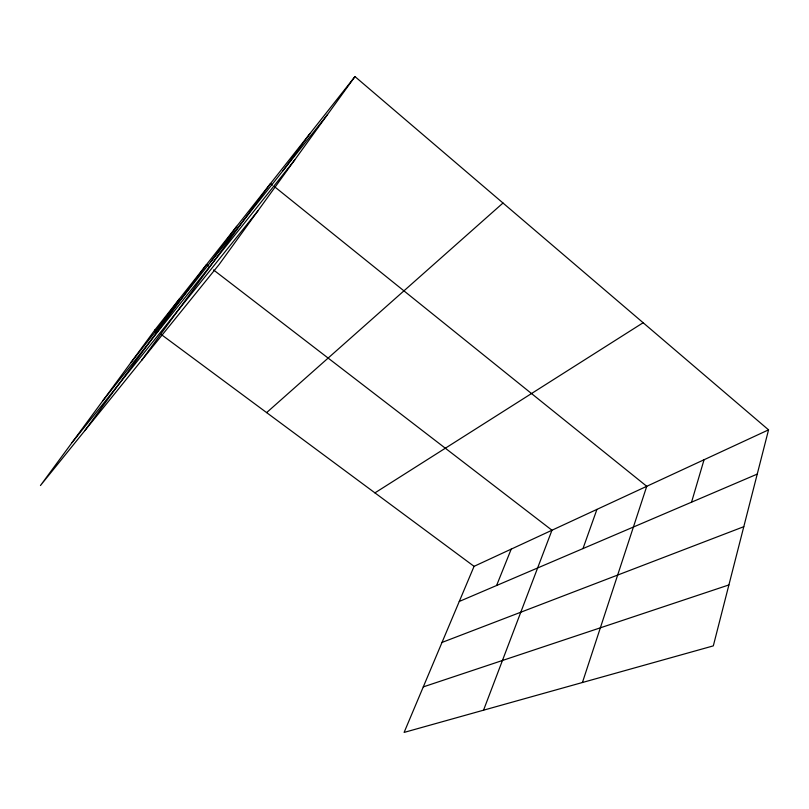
<?xml version="1.0" encoding="UTF-8"?>
<svg xmlns="http://www.w3.org/2000/svg" width="809" height="809" viewBox="0 0 809 809"><rect width="100%" height="100%" fill="white"/><g stroke="black" fill="none" stroke-linecap="round" stroke-linejoin="round"><path stroke-width="1.21" d="M768.55 429.852L713.316 645.875L404.106 732.418L474.064 566.34L768.55 429.852L354.969 76.582L154.964 329.85L40.45 485.531L219.128 264.492L354.969 76.582M691.553 502.177L704.052 459.745M582.429 682.513L646.755 486.3L274.484 186.657M582.986 548.583L596.931 509.397M483.539 710.191L551.971 530.229L213.505 269.923M496.584 585.514L511.207 549.129M282.978 170.729L309.958 133.576M210.825 261.732L236.713 226.328M141.524 360.501L270.55 183.481L272.512 185.069M84.824 430.631L206.528 264.553L208.52 266.08M154.772 332.438L179.426 298.875M130.937 362.513L327.574 114.463M102.773 400.799L294.749 159.889M72.062 442.553L258 210.714M266.626 412.61L502.996 203.019M374.931 492.883L643.145 322.73M459.269 601.461L757.234 474.104M442.007 642.437L743.784 526.689M423.279 686.902L728.899 584.937M154.964 329.85L156.986 331.356M161.031 334.35L474.064 566.34"/></g></svg>
